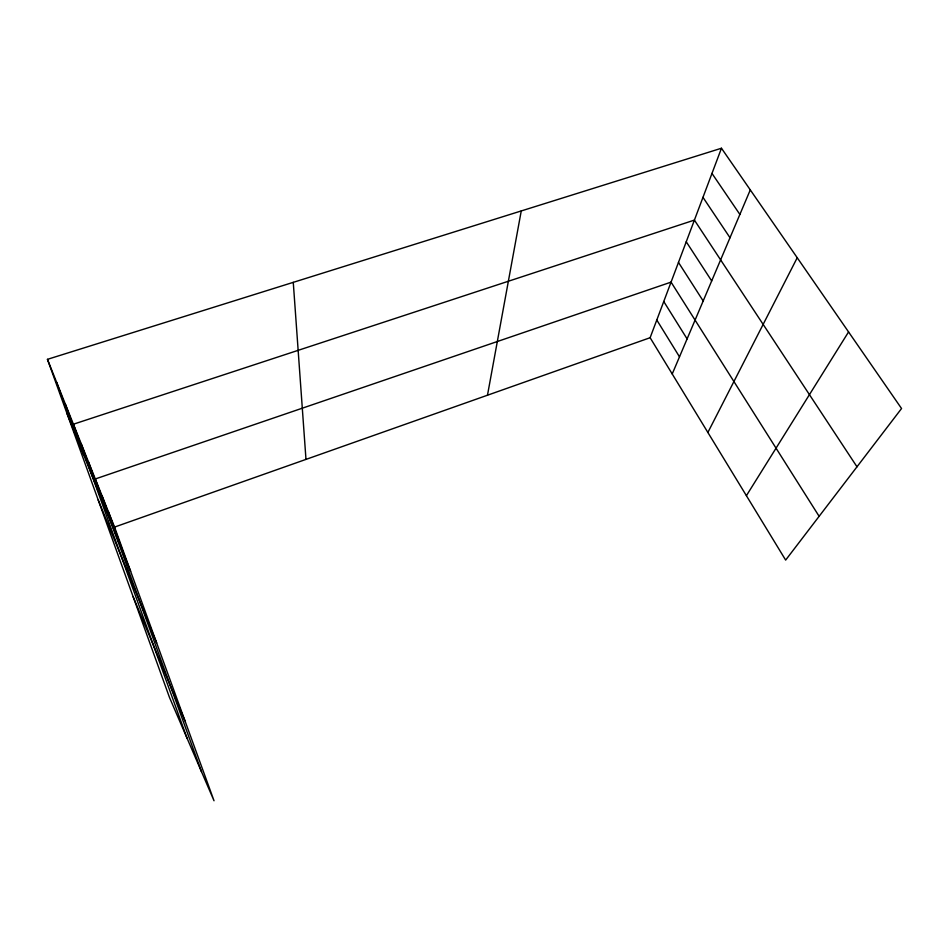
<?xml version="1.0" encoding="UTF-8"?>
<svg xmlns="http://www.w3.org/2000/svg" width="949" height="949" viewBox="0 0 949 949"><rect width="100%" height="100%" fill="white"/><g stroke="black" fill="none" stroke-linecap="round" stroke-linejoin="round"><path stroke-width="1.42" d="M487.478 395.223L521.25 210.939M650.124 337.714L721.465 148.234L901.55 408.521L785.653 560.088L650.124 337.714L114.556 527.075L47.45 359.339L721.465 148.234M672.224 373.977L750.291 189.895M707.871 432.471L797.231 257.737M746.4 495.675L848.56 331.936M711.975 173.418L739.876 214.45M702.972 197.345L730.006 237.736M856.994 466.801L694.407 220.097L73.405 424.215L187.012 738.108M686.246 241.77L711.691 280.928M678.476 262.41L703.185 300.975M819.129 516.315L671.062 282.126L95.303 478.96L201.508 771.739M663.754 301.509L687.1 338.9M656.791 320.015L679.496 356.836M133.085 596.589L184.972 720.825M98.21 499.993L156.656 642.912M66.667 412.59L130.618 571.262M114.556 527.075L214.023 800.766L169.468 697.408L47.45 359.339M108.471 511.855L124.841 556.933M102.065 495.841L118.755 541.832M88.399 461.688L105.754 509.589M81.104 443.468L98.815 492.365M65.256 403.847L83.702 454.844M56.62 382.269L75.446 434.369M293.265 282.351L305.981 459.399"/></g></svg>
